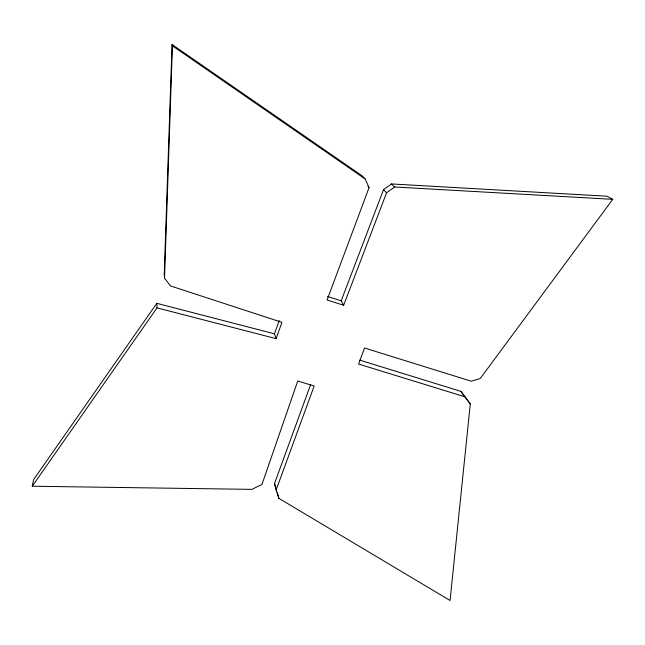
<?xml version="1.0" encoding="UTF-8"?>
<svg xmlns="http://www.w3.org/2000/svg" width="645" height="645" viewBox="0 0 645 645"><rect width="100%" height="100%" fill="white"/><g stroke="black" fill="none" stroke-linecap="round" stroke-linejoin="round"><path stroke-width="0.97" d="M470.294 403.915L464.787 396.764L358.572 364.046L364.538 348.018L471.326 381.219L480.267 378.47L612.75 199.337L394.7 186.986L386.589 192.75L343.664 305.262L327.079 300.006L369.085 187.566L365.014 178.859L362.208 175.9L172.038 44.505L164.241 273.98L164.531 278.172L170.522 285.945L281.93 322.339L276.125 338.657L157.009 307.867L32.25 486.233L251.921 489.37L261.983 484.403L297.732 381.018L314.155 385.984L276.1 490.103L278.825 498.311L450.065 600.495L470.294 403.915L460.949 391.378L359.765 360.144M164.531 278.172L172.441 45.843L172.038 44.505M32.25 486.233L33.572 479.646L156.808 303.327L274.472 333.82L276.125 338.657M274.472 333.82L279.188 320.533M276.1 490.103L274.496 483.621L310.688 384.42M343.664 305.262L341.189 300.828L383.525 189.638L391.539 183.946L606.993 196.217L612.75 199.337M327.531 296.498L341.189 300.828M172.441 45.843L365.014 178.859M391.539 183.946L394.7 186.986M383.525 189.638L386.589 192.75M367.948 186.349L369.085 187.566M460.949 391.378L464.787 396.764M274.496 483.621L276.302 489.039M277.431 492.683L278.825 498.311M156.808 303.327L157.009 307.867"/></g></svg>
